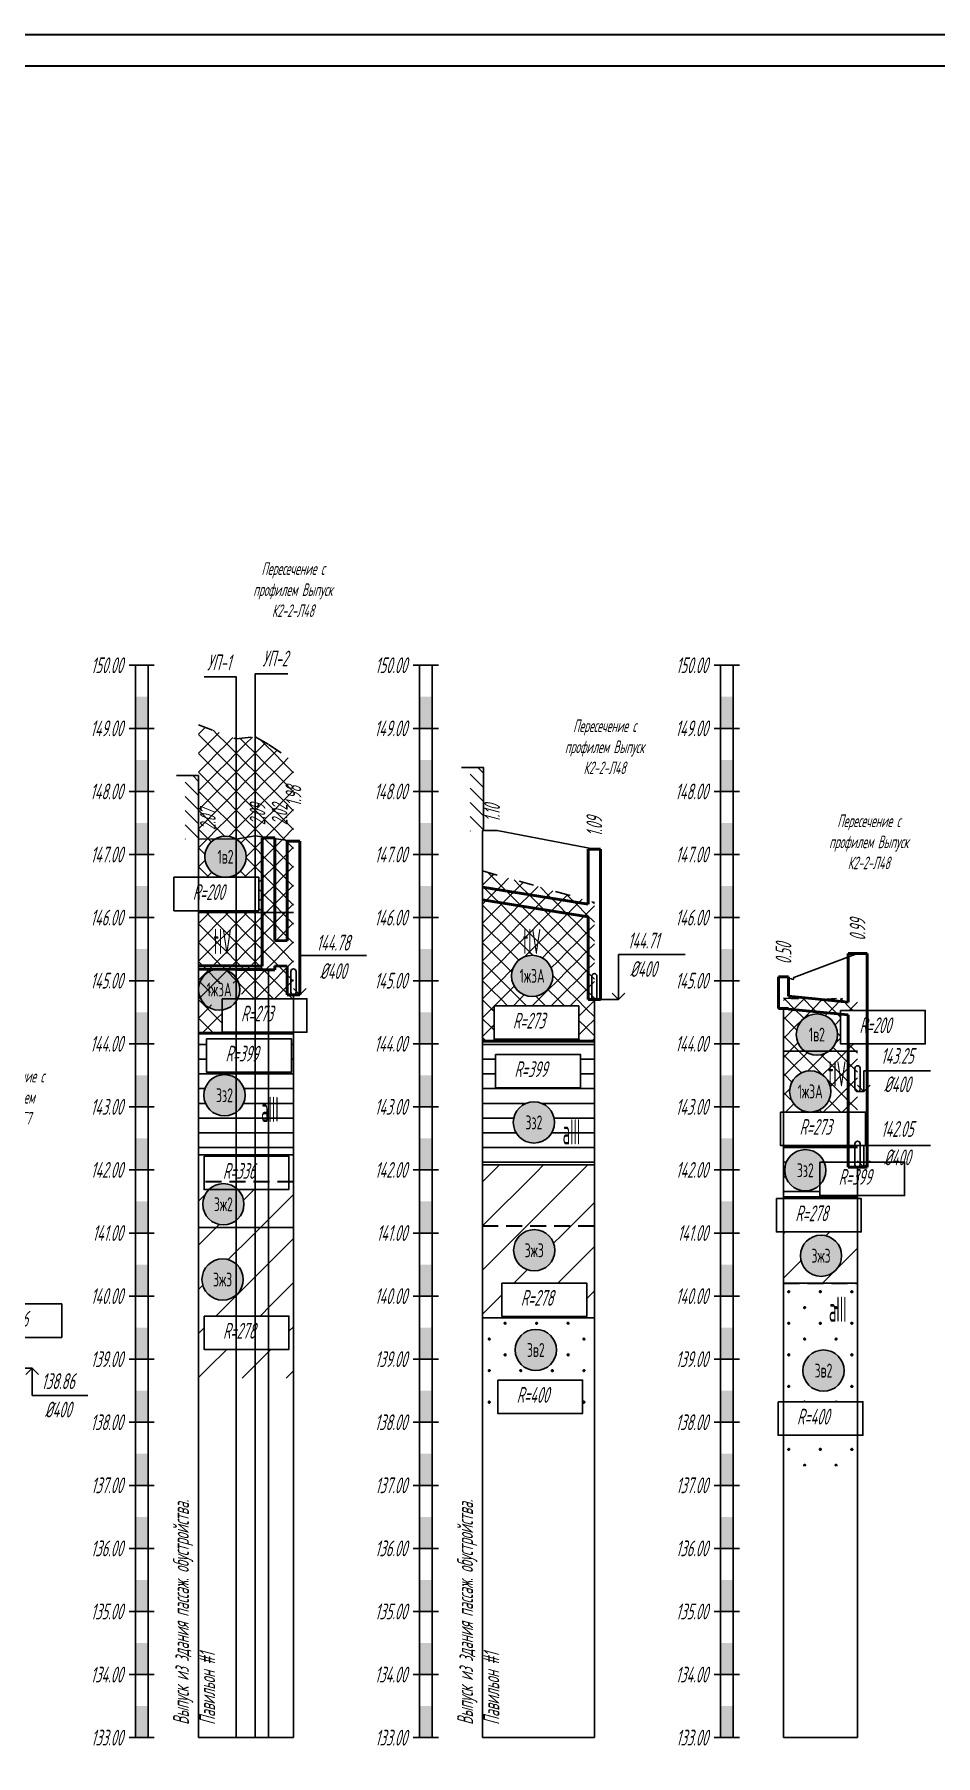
# Model space of a CAD drawing. Header units: metres. Extents: x -30 to 2050, y -671 to -251.
# Drawn here: x 980.5 to 1123.4, y -523.4 to -250.5 of the extents above; entities that cross this region are included whole.
import ezdxf
from ezdxf.enums import TextEntityAlignment as Align

# ---------------------------------------------------------------- set-up
doc = ezdxf.new("R2010")
doc.units = ezdxf.units.M
doc.header["$LTSCALE"] = 0.2
doc.linetypes.add('ACAD_ISO03W100', pattern=[30, 12, -18])
doc.linetypes.add('штриховая', pattern=[19.05, 12.7, -6.35])
for name, color, linetype in [('Линейка', 7, 'Continuous'), ('МГТ_ИГ_Геология', 252, 'Continuous'), ('Примыкания', 7, 'Continuous'), ('Проектная земля', 7, 'Continuous'), ('Таблица', 7, 'Continuous'), ('Трубы', 7, 'Continuous'), ('Узлы', 7, 'Continuous'), ('Чёрная земля', 7, 'ACAD_ISO03W100')]:
    doc.layers.add(name, color=color, linetype=linetype)
doc.layers.add('МГТ_ИГ_Вспомогательный', color=220, linetype='Continuous', lineweight=30)
doc.styles.add('SPDS', font='SPDS', dxfattribs={"width": 0.7, "oblique": 15, "height": 2.5})
doc.styles.get("Standard").update_dxf_attribs({"font": 'SPDS.shx', "width": 0.7, "oblique": 15, "height": 3})
doc.styles.add('Стиль Simplex', font='simplex.shx')
pattern_1 = [(225, (3, 0), (3e-16, -3), [2.1213, -2.121341]), (315, (1.5, 1.5), (3, 0), [2.1213, -2.121341]), (45, (0, 0), (0, 3), [2.1213, -2.121341]), (135, (1.5, -1.5), (-3, 3e-16), [2.1213, -2.121341])]
pattern_2 = [(0, (-0.09, 0), (0, 7), [16.33, 0]), (0, (-0.09, 2.33), (0, 7), [16.33, 0]), (0, (-0.09, 4.67), (0, 7), [16.33, 0])]
pattern_3 = [(45, (0, 14), (0, 21), [9.8995, -19.799]), (45, (14, 0), (0, 21), [9.8995, -19.799]), (45, (0, 0), (0, 21), [14.142, -15.5565]), (45, (10, 10), (0, 21), [15.556, -14.1425]), (45, (7, 0), (0, 21), [19.799, -9.8995]), (45, (0, 7), (0, 21), [19.799, -9.8995])]
pattern_4 = [(90, (0, 0.08), (-2.5, 2.5), [0.11, -4.89]), (45, (0, 0.19), (-2.5, 2.5), [0.113137, -3.422397]), (0, (0.08, 0.27), (2.5, 2.5), [0.11, -4.89]), (315, (0.19, 0.27), (2.5, 2.5), [0.113137, -3.422397]), (90, (0.27, 0.08), (-2.5, 2.5), [0.11, -4.89]), (45, (0.19, 0), (-2.5, 2.5), [0.113137, -3.422397]), (0, (0.08, 0), (2.5, 2.5), [0.11, -4.89]), (315, (0, 0.08), (2.5, 2.5), [0.113137, -3.422397])]

# ---------------------------------------------------------------- blocks, each defined once
blk = doc.blocks.new('круг3_-26_3')
at = {"true_color": 0xffffff}
blk.add_hatch(color=7, dxfattribs=at).paths.add_polyline_path([(-0.327, 0, 1), (0.327, 0, 1)])
at = {"color": 7, "lineweight": 25}
blk.add_circle((0, 0), 0.327, dxfattribs=at)
at = {"color": 7, "lineweight": 25, "style": 'Стиль Simplex', "width": 0.590909}
blk.add_text('3ж3', height=0.22, dxfattribs=at).set_placement((0, 0), align=Align.MIDDLE_CENTER)
blk = doc.blocks.new('круг3_-26_2')
at = {"true_color": 0xffffff}
blk.add_hatch(color=7, dxfattribs=at).paths.add_polyline_path([(-0.327, 0, 1), (0.327, 0, 1)])
at = {"color": 7, "lineweight": 25}
blk.add_circle((0, 0), 0.327, dxfattribs=at)
at = {"color": 7, "lineweight": 25, "style": 'Стиль Simplex', "width": 0.590909}
blk.add_text('3ж2', height=0.22, dxfattribs=at).set_placement((0, 0), align=Align.MIDDLE_CENTER)
blk = doc.blocks.new('круг3_-25_2')
at = {"true_color": 0xffffff}
blk.add_hatch(color=7, dxfattribs=at).paths.add_polyline_path([(-0.327, 0, 1), (0.327, 0, 1)])
at = {"color": 7, "lineweight": 25}
blk.add_circle((0, 0), 0.327, dxfattribs=at)
at = {"color": 18, "lineweight": 25, "true_color": 0x000000, "style": 'Стиль Simplex', "width": 0.590909}
blk.add_text('3з2', height=0.22, dxfattribs=at).set_placement((0, 0), align=Align.MIDDLE_CENTER)
blk = doc.blocks.new('круг1_-30_2')
at = {"layer": 'МГТ_ИГ_Геология', "true_color": 0xffffff}
blk.add_hatch(color=7, dxfattribs=at).paths.add_polyline_path([(-0.327, 0, 1), (0.327, 0, 1)])
at = {"color": 7, "lineweight": 25}
blk.add_circle((0, 0), 0.327, dxfattribs=at)
at = {"color": 7, "lineweight": 25, "style": 'Стиль Simplex', "width": 0.590909}
blk.add_text('1в2', height=0.22, dxfattribs=at).set_placement((0, 0), align=Align.MIDDLE_CENTER)
blk = doc.blocks.new('круг3_-30_2')
at = {"true_color": 0xffffff}
blk.add_hatch(color=7, dxfattribs=at).paths.add_polyline_path([(-0.327, 0, 1), (0.327, 0, 1)])
at = {"color": 7, "lineweight": 25}
blk.add_circle((0, 0), 0.327, dxfattribs=at)
at = {"color": 7, "lineweight": 25, "style": 'Стиль Simplex', "width": 0.590909}
blk.add_text('3в2', height=0.22, dxfattribs=at).set_placement((0, 0), align=Align.MIDDLE_CENTER)
blk = doc.blocks.new('1233423')
at = {"layer": 'МГТ_ИГ_Геология'}
blk.add_lwpolyline([(116.63, 413.79), (130.08, 413.79), (130.08, 408.49), (116.63, 408.49)], close=True, dxfattribs=at)
at = {"layer": 'МГТ_ИГ_Геология', "insert": (119.62, 412.69), "char_height": 2.5, "attachment_point": 1}
blk.add_mtext_dynamic_manual_height_columns('R=399', width=10.097, gutter_width=15, heights=[0], dxfattribs=at)
blk = doc.blocks.new('234454')
at = {"layer": 'МГТ_ИГ_Геология'}
blk.add_lwpolyline([(116.63, 423.47), (130.08, 423.47), (130.08, 418.18), (116.63, 418.18)], close=True, dxfattribs=at)
at = {"layer": 'МГТ_ИГ_Геология', "insert": (119.62, 422.38), "char_height": 2.5, "attachment_point": 1}
blk.add_mtext_dynamic_manual_height_columns('R=278', width=10.097, gutter_width=15, heights=[0], dxfattribs=at)
blk = doc.blocks.new('23434')
at = {"layer": 'МГТ_ИГ_Геология'}
blk.add_lwpolyline([(116.63, 442.59), (130.08, 442.59), (130.08, 437.29), (116.63, 437.29)], close=True, dxfattribs=at)
at = {"layer": 'МГТ_ИГ_Геология', "insert": (119.62, 441.49), "char_height": 2.5, "attachment_point": 1}
blk.add_mtext_dynamic_manual_height_columns('R=400', width=10.097, gutter_width=15, heights=[0], dxfattribs=at)
blk = doc.blocks.new('2432')
at = {"layer": 'МГТ_ИГ_Геология'}
blk.add_lwpolyline([(116.63, 433.38), (130.08, 433.38), (130.08, 428.08), (116.63, 428.08)], close=True, dxfattribs=at)
at = {"layer": 'МГТ_ИГ_Геология', "insert": (119.62, 432.28), "char_height": 2.5, "attachment_point": 1}
blk.add_mtext_dynamic_manual_height_columns('R=336', width=10.097, gutter_width=15, heights=[0], dxfattribs=at)
blk = doc.blocks.new('1321')
at = {"layer": 'МГТ_ИГ_Геология'}
blk.add_lwpolyline([(116.63, 460.26), (130.08, 460.26), (130.08, 454.96), (116.63, 454.96)], close=True, dxfattribs=at)
at = {"layer": 'МГТ_ИГ_Геология', "insert": (119.62, 459.16), "char_height": 2.5, "attachment_point": 1}
blk.add_mtext_dynamic_manual_height_columns('R=273', width=10.097, gutter_width=15, heights=[0], dxfattribs=at)
blk = doc.blocks.new('круг1_-26_3')
at = {"true_color": 0xffffff}
blk.add_hatch(color=7, dxfattribs=at).paths.add_polyline_path([(-0.327, 0, 1), (0.327, 0, 1)])
at = {"color": 7, "lineweight": 25}
blk.add_circle((0, 0), 0.327, dxfattribs=at)
at = {"color": 7, "lineweight": 25, "style": 'Стиль Simplex', "width": 0.590909}
blk.add_text('1ж3А', height=0.22, dxfattribs=at).set_placement((0, 0), align=Align.MIDDLE_CENTER)

msp = doc.modelspace()

# ---------------------------------------------------------------- hatches: boundary and pattern name
at = {"layer": 'МГТ_ИГ_Геология'}
h = msp.add_hatch(dxfattribs=at)
h.set_pattern_fill('GR24', color=256, scale=10, style=0, pattern_type=2)
h.set_pattern_definition(pattern_1)
h.paths.add_polyline_path([(1021.58, -365.79), (1017.64, -363.1), (1015.52, -361.88), (1012.52, -362.23), (1006.52, -359.97), (1006.52, -384.16), (1010.47, -384.16, -0.383362), (1007.54, -380.91, -1), (1014.09, -380.91, -0.383362), (1011.16, -384.16), (1016.07, -384.16), (1016.07, -389.46), (1006.52, -389.46), (1006.52, -389.75), (1021.58, -389.75)])
h.paths.add_polyline_path([(1021.58, -389.75), (1006.52, -389.75), (1006.52, -408.88), (1021.58, -408.88), (1021.58, -408.71), (1010.27, -408.71), (1010.27, -405.67, -0.348429), (1008.31, -403.19, -1), (1013.39, -403.19, -0.022286), (1013.38, -403.42), (1021.58, -403.42)])
h.paths.add_polyline_path([(1007.89, -397.32), (1012.78, -397.32), (1012.78, -391.32), (1007.89, -391.32)], flags=24)
h = msp.add_hatch(dxfattribs=at)
h.set_pattern_fill('GR24', color=256, scale=10, style=0, pattern_type=2)
h.set_pattern_definition(pattern_1)
h.paths.add_polyline_path([(1069.3, -388.14), (1051.58, -383.16), (1051.58, -410.13), (1069.3, -410.13)])
h.paths.add_polyline_path([(1066.84, -404.54), (1066.84, -409.83), (1053.39, -409.83), (1053.39, -404.54)], flags=16)
h.paths.add_polyline_path([(1055.57, -409.04), (1063.23, -409.04), (1064.31, -405.04), (1056.64, -405.04)], flags=8)
h.paths.add_polyline_path([(1056.96, -397.32), (1061.86, -397.32), (1061.86, -391.32), (1056.96, -391.32)], flags=24)
edge = h.paths.add_edge_path(flags=16)
edge.add_arc((1059.44, -399.79), 3.27, 0, 360)
h = msp.add_hatch(dxfattribs=at)
h.set_pattern_fill('GR24', color=256, scale=10, style=0, pattern_type=2)
h.set_pattern_definition(pattern_1)
h.paths.add_polyline_path([(1111.04, -403.19), (1109.06, -403.32), (1105.3, -403.51), (1099.3, -403.34), (1099.3, -411.74), (1102.66, -411.74, -0.23942), (1101.32, -409.09, -1), (1107.87, -409.09, -0.23942), (1106.53, -411.74), (1111.04, -411.74), (1111.04, -410.57), (1108.34, -410.57), (1108.34, -405.27), (1111.04, -405.27)])
h.paths.add_polyline_path([(1111.04, -411.74), (1106.53, -411.74, -0.326298), (1102.66, -411.74), (1099.3, -411.74), (1099.3, -421.39), (1111.04, -421.39)])
h.paths.add_polyline_path([(1101.16, -420.04), (1106.96, -420.04), (1106.96, -416.74), (1101.16, -416.74)], flags=24)
h.paths.add_polyline_path([(1105.35, -418.32), (1110.24, -418.32), (1110.24, -412.32), (1105.35, -412.32)], flags=24)
h.paths.add_polyline_path([(1100.64, -419.76), (1106.44, -419.76), (1106.44, -416.46), (1100.64, -416.46)], flags=24)
edge = h.paths.add_edge_path()
edge.add_arc((1103.54, -418.11), 3.27, 0, 360)
h = msp.add_hatch(dxfattribs=at)
h.set_pattern_fill('GR07', color=256, scale=10, style=0, pattern_type=2)
h.set_pattern_definition(pattern_2)
h.paths.add_polyline_path([(1021.58, -408.88), (1006.52, -408.88), (1006.52, -428.16), (1021.58, -428.16)])
h.paths.add_polyline_path([(1007.37, -418.71, -1), (1013.92, -418.71, -1)], flags=16)
h.paths.add_polyline_path([(1007.82, -415.06), (1007.82, -409.76), (1021.27, -409.76), (1021.27, -415.06)], flags=16)
h.paths.add_polyline_path([(1008.61, -420.36), (1012.68, -420.36), (1012.68, -417.06), (1008.61, -417.06)], flags=8)
h.paths.add_polyline_path([(1009.99, -414.11), (1017.67, -414.11), (1018.7, -410.26), (1011.02, -410.26)], flags=8)
h.paths.add_polyline_path([(1015.45, -423.94), (1020.11, -423.94), (1020.11, -417.94), (1015.45, -417.94)], flags=24)
h = msp.add_hatch(dxfattribs=at)
h.set_pattern_fill('GR07', color=256, scale=10, style=0, pattern_type=2)
h.set_pattern_definition(pattern_2)
h.paths.add_polyline_path([(1069.3, -410.13), (1051.58, -410.13), (1051.58, -429.74), (1069.3, -429.74)])
h.paths.add_polyline_path([(1056.44, -423.02, -1), (1062.99, -423.02, -1)], flags=16)
h.paths.add_polyline_path([(1053.63, -417.53), (1053.63, -412.24), (1067.07, -412.24), (1067.07, -417.53)], flags=16)
h.paths.add_polyline_path([(1057.68, -424.67), (1061.75, -424.67), (1061.75, -421.37), (1057.68, -421.37)], flags=8)
h.paths.add_polyline_path([(1055.79, -416.58), (1063.47, -416.58), (1064.51, -412.73), (1056.83, -412.73)], flags=8)
h.paths.add_polyline_path([(1063.28, -427.51), (1067.95, -427.51), (1067.95, -421.51), (1063.28, -421.51)], flags=24)
h = msp.add_hatch(dxfattribs=at)
h.set_pattern_fill('GR07', color=256, scale=10, style=0, pattern_type=2)
h.set_pattern_definition(pattern_2)
h.paths.add_polyline_path([(1111.04, -426.9), (1099.3, -426.9), (1099.3, -434.81), (1111.04, -434.81), (1111.04, -434.61), (1105.05, -434.61), (1105.05, -432.94, -0.664062), (1099.49, -430.6, -0.815804), (1105.77, -429.32), (1111.04, -429.32)])
h = msp.add_hatch(dxfattribs=at)
h.set_pattern_fill('GR07', color=256, scale=10, style=0, pattern_type=2)
h.set_pattern_definition(pattern_2)
h.paths.add_polyline_path([(1111.04, -426.9), (1099.3, -426.9), (1099.3, -434.81), (1111.04, -434.81), (1111.04, -434.61), (1105.05, -434.61), (1105.05, -432.94, -0.664062), (1099.49, -430.6, -0.815804), (1105.77, -429.32), (1111.04, -429.32)])
h = msp.add_hatch(dxfattribs=at)
h.set_pattern_fill('GR38', color=256, scale=10, style=0, pattern_type=2)
h.set_pattern_definition(pattern_3)
h.paths.add_polyline_path([(1069.3, -429.74), (1051.58, -429.74), (1051.58, -439.49), (1069.3, -439.49)])
h.paths.add_polyline_path([(1069.3, -439.49), (1051.58, -439.49), (1051.58, -453.99), (1069.3, -453.99)])
h.paths.add_polyline_path([(1068.09, -448.49), (1068.09, -453.78), (1054.65, -453.78), (1054.65, -448.49)], flags=16)
h.paths.add_polyline_path([(1056.5, -443.29, -1), (1063.05, -443.29, -1)], flags=16)
h.paths.add_polyline_path([(1057.49, -444.94), (1062.06, -444.94), (1062.06, -441.64), (1057.49, -441.64)], flags=8)
h.paths.add_polyline_path([(1056.85, -452.88), (1064.45, -452.88), (1065.49, -448.98), (1057.9, -448.98)], flags=8)
h = msp.add_hatch(dxfattribs=at)
h.set_pattern_fill('GR38', color=256, scale=10, style=0, pattern_type=2)
h.set_pattern_definition(pattern_3)
h.paths.add_polyline_path([(1021.58, -432.46), (1020.84, -432.46), (1020.84, -433.66), (1012.77, -433.66, -0.200095), (1013.74, -435.99, -1), (1007.2, -435.99, -0.200095), (1008.17, -433.66), (1007.4, -433.66), (1007.4, -432.46), (1006.52, -432.46), (1006.52, -439.68), (1021.58, -439.68)])
h.paths.add_polyline_path([(1021.58, -439.68), (1006.52, -439.68), (1006.52, -463.57), (1021.58, -463.57)])
h.paths.add_polyline_path([(1007.08, -447.92, -1), (1013.63, -447.92, -1)], flags=16)
h.paths.add_polyline_path([(1020.87, -453.71), (1020.87, -459), (1007.42, -459), (1007.42, -453.71)], flags=16)
h.paths.add_polyline_path([(1009.63, -458.1), (1017.22, -458.1), (1018.26, -454.2), (1010.67, -454.2)], flags=8)
h.paths.add_polyline_path([(1008.07, -449.57), (1012.64, -449.57), (1012.64, -446.27), (1008.07, -446.27)], flags=8)
h = msp.add_hatch(dxfattribs=at)
h.set_pattern_fill('GR38', color=256, scale=10, style=0, pattern_type=2)
h.set_pattern_definition(pattern_3)
h.paths.add_polyline_path([(1111.04, -440.38), (1099.3, -440.38), (1099.3, -448.5), (1111.04, -448.5)])
h.paths.add_polyline_path([(1108.52, -444.16, -1), (1101.97, -444.16, -1)], flags=16)
h.paths.add_polyline_path([(1102.96, -445.81), (1107.53, -445.81), (1107.53, -442.51), (1102.96, -442.51)], flags=8)
h = msp.add_hatch(dxfattribs=at)
h.set_pattern_fill('GR28', color=256, scale=10, style=0, pattern_type=2)
h.set_pattern_definition(pattern_4)
h.paths.add_polyline_path([(1111.04, -448.5), (1099.3, -448.5), (1099.3, -467.31), (1111.04, -467.31)])
h.paths.add_polyline_path([(1102.37, -462.36, -1), (1108.91, -462.36, -1)], flags=16)
h.paths.add_polyline_path([(1111.88, -467.31), (1111.04, -467.31), (1111.04, -472.61), (1111.88, -472.61)])
h.paths.add_polyline_path([(1111.04, -472.61), (1099.3, -472.61), (1099.3, -477.49), (1111.04, -477.49)])
h.paths.add_polyline_path([(1105.5, -455.63), (1110.16, -455.63), (1110.16, -449.63), (1105.5, -449.63)], flags=24)
h = msp.add_hatch(dxfattribs=at)
h.set_pattern_fill('GR28', color=256, scale=10, style=0, pattern_type=2)
h.set_pattern_definition(pattern_4)
h.paths.add_polyline_path([(1069.3, -453.99), (1051.58, -453.99), (1051.58, -469.65), (1069.3, -469.65)])
h.paths.add_polyline_path([(1067.44, -463.86), (1067.44, -469.16), (1053.99, -469.16), (1053.99, -463.86)], flags=16)
h.paths.add_polyline_path([(1056.75, -459.09, -1), (1063.29, -459.09, -1)], flags=16)
h.paths.add_polyline_path([(1057.83, -460.74), (1062.21, -460.74), (1062.21, -457.44), (1057.83, -457.44)], flags=8)
h.paths.add_polyline_path([(1056.2, -468.06), (1063.92, -468.06), (1064.91, -464.36), (1057.19, -464.36)], flags=8)
at = {"layer": 'Узлы'}
h = msp.add_hatch(dxfattribs=at)
h.set_pattern_fill('LINE', color=256, scale=0.5, angle=135)
h.set_pattern_definition([(135, (-1078.7123, -618.592), (-1.122532, -1.122532), [])])
h.paths.add_polyline_path([(1004.42, -368.05), (1006.52, -368.05), (1006.52, -378.13), (1004.42, -378.13)])
h = msp.add_hatch(dxfattribs=at)
h.set_pattern_fill('LINE', color=256, scale=0.5, angle=135)
h.set_pattern_definition([(135, (-1033.5143, -617.2907), (-1.122532, -1.122532), [])])
h.paths.add_polyline_path([(1049.61, -366.75), (1051.72, -366.75), (1051.72, -376.83), (1049.61, -376.83)])

# ---------------------------------------------------------------- linework, layer by layer
at = {"layer": 'Линейка'}
for p, q in [((995.52, -350.55), (999.52, -350.55)), ((996.52, -520.55), (996.52, -350.55)), ((998.52, -520.55), (998.52, -350.55)), ((1040.58, -350.55), (1044.58, -350.55)), ((1041.58, -520.55), (1041.58, -350.55)), ((1043.58, -520.55), (1043.58, -350.55)), ((1088.3, -350.55), (1092.3, -350.55)), ((1089.3, -520.55), (1089.3, -350.55)), ((1091.3, -520.55), (1091.3, -350.55)), ((995.52, -360.55), (999.52, -360.55)), ((1040.58, -360.55), (1044.58, -360.55)), ((1088.3, -360.55), (1092.3, -360.55)), ((995.52, -370.55), (999.52, -370.55)), ((1040.58, -370.55), (1044.58, -370.55)), ((1088.3, -370.55), (1092.3, -370.55)), ((995.52, -380.55), (999.52, -380.55)), ((1040.58, -380.55), (1044.58, -380.55)), ((1088.3, -380.55), (1092.3, -380.55)), ((995.52, -390.55), (999.52, -390.55)), ((1040.58, -390.55), (1044.58, -390.55)), ((1088.3, -390.55), (1092.3, -390.55)), ((995.52, -400.55), (999.52, -400.55)), ((1040.58, -400.55), (1044.58, -400.55)), ((1088.3, -400.55), (1092.3, -400.55)), ((995.52, -410.55), (999.52, -410.55)), ((1040.58, -410.55), (1044.58, -410.55)), ((1088.3, -410.55), (1092.3, -410.55)), ((995.52, -420.55), (999.52, -420.55)), ((1040.58, -420.55), (1044.58, -420.55)), ((1088.3, -420.55), (1092.3, -420.55)), ((995.52, -430.55), (999.52, -430.55)), ((1040.58, -430.55), (1044.58, -430.55)), ((1088.3, -430.55), (1092.3, -430.55)), ((995.52, -440.55), (999.52, -440.55)), ((1040.58, -440.55), (1044.58, -440.55)), ((1088.3, -440.55), (1092.3, -440.55)), ((995.52, -450.55), (999.52, -450.55)), ((1040.58, -450.55), (1044.58, -450.55)), ((1088.3, -450.55), (1092.3, -450.55)), ((995.52, -460.55), (999.52, -460.55)), ((1040.58, -460.55), (1044.58, -460.55)), ((1088.3, -460.55), (1092.3, -460.55)), ((995.52, -470.55), (999.52, -470.55)), ((1040.58, -470.55), (1044.58, -470.55)), ((1088.3, -470.55), (1092.3, -470.55)), ((995.52, -480.55), (999.52, -480.55)), ((1040.58, -480.55), (1044.58, -480.55)), ((1088.3, -480.55), (1092.3, -480.55)), ((995.52, -490.55), (999.52, -490.55)), ((1040.58, -490.55), (1044.58, -490.55)), ((1088.3, -490.55), (1092.3, -490.55)), ((995.52, -500.55), (999.52, -500.55)), ((1040.58, -500.55), (1044.58, -500.55)), ((1088.3, -500.55), (1092.3, -500.55)), ((995.52, -510.55), (999.52, -510.55)), ((1040.58, -510.55), (1044.58, -510.55)), ((1088.3, -510.55), (1092.3, -510.55)), ((995.52, -520.55), (999.52, -520.55)), ((996.52, -520.55), (998.52, -520.55)), ((1040.58, -520.55), (1044.58, -520.55)), ((1041.58, -520.55), (1043.58, -520.55)), ((1088.3, -520.55), (1092.3, -520.55)), ((1089.3, -520.55), (1091.3, -520.55))]:
    msp.add_line(p, q, dxfattribs=at)
for points in [[(996.52, -360.55), (996.52, -355.55), (998.52, -360.55), (998.52, -355.55)], [(1041.58, -360.55), (1041.58, -355.55), (1043.58, -360.55), (1043.58, -355.55)], [(1089.3, -360.55), (1089.3, -355.55), (1091.3, -360.55), (1091.3, -355.55)], [(996.52, -370.55), (996.52, -365.55), (998.52, -370.55), (998.52, -365.55)], [(1041.58, -370.55), (1041.58, -365.55), (1043.58, -370.55), (1043.58, -365.55)], [(1089.3, -370.55), (1089.3, -365.55), (1091.3, -370.55), (1091.3, -365.55)], [(996.52, -380.55), (996.52, -375.55), (998.52, -380.55), (998.52, -375.55)], [(1041.58, -380.55), (1041.58, -375.55), (1043.58, -380.55), (1043.58, -375.55)], [(1089.3, -380.55), (1089.3, -375.55), (1091.3, -380.55), (1091.3, -375.55)], [(996.52, -390.55), (996.52, -385.55), (998.52, -390.55), (998.52, -385.55)], [(1041.58, -390.55), (1041.58, -385.55), (1043.58, -390.55), (1043.58, -385.55)], [(1089.3, -390.55), (1089.3, -385.55), (1091.3, -390.55), (1091.3, -385.55)], [(996.52, -400.55), (996.52, -395.55), (998.52, -400.55), (998.52, -395.55)], [(1041.58, -400.55), (1041.58, -395.55), (1043.58, -400.55), (1043.58, -395.55)], [(1089.3, -400.55), (1089.3, -395.55), (1091.3, -400.55), (1091.3, -395.55)], [(996.52, -410.55), (996.52, -405.55), (998.52, -410.55), (998.52, -405.55)], [(1041.58, -410.55), (1041.58, -405.55), (1043.58, -410.55), (1043.58, -405.55)], [(1089.3, -410.55), (1089.3, -405.55), (1091.3, -410.55), (1091.3, -405.55)], [(996.52, -420.55), (996.52, -415.55), (998.52, -420.55), (998.52, -415.55)], [(1041.58, -420.55), (1041.58, -415.55), (1043.58, -420.55), (1043.58, -415.55)], [(1089.3, -420.55), (1089.3, -415.55), (1091.3, -420.55), (1091.3, -415.55)], [(996.52, -430.55), (996.52, -425.55), (998.52, -430.55), (998.52, -425.55)], [(1041.58, -430.55), (1041.58, -425.55), (1043.58, -430.55), (1043.58, -425.55)], [(1089.3, -430.55), (1089.3, -425.55), (1091.3, -430.55), (1091.3, -425.55)], [(996.52, -440.55), (996.52, -435.55), (998.52, -440.55), (998.52, -435.55)], [(1041.58, -440.55), (1041.58, -435.55), (1043.58, -440.55), (1043.58, -435.55)], [(1089.3, -440.55), (1089.3, -435.55), (1091.3, -440.55), (1091.3, -435.55)], [(996.52, -450.55), (996.52, -445.55), (998.52, -450.55), (998.52, -445.55)], [(1041.58, -450.55), (1041.58, -445.55), (1043.58, -450.55), (1043.58, -445.55)], [(1089.3, -450.55), (1089.3, -445.55), (1091.3, -450.55), (1091.3, -445.55)], [(996.52, -460.55), (996.52, -455.55), (998.52, -460.55), (998.52, -455.55)], [(1041.58, -460.55), (1041.58, -455.55), (1043.58, -460.55), (1043.58, -455.55)], [(1089.3, -460.55), (1089.3, -455.55), (1091.3, -460.55), (1091.3, -455.55)], [(996.52, -470.55), (996.52, -465.55), (998.52, -470.55), (998.52, -465.55)], [(1041.58, -470.55), (1041.58, -465.55), (1043.58, -470.55), (1043.58, -465.55)], [(1089.3, -470.55), (1089.3, -465.55), (1091.3, -470.55), (1091.3, -465.55)], [(996.52, -480.55), (996.52, -475.55), (998.52, -480.55), (998.52, -475.55)], [(1041.58, -480.55), (1041.58, -475.55), (1043.58, -480.55), (1043.58, -475.55)], [(1089.3, -480.55), (1089.3, -475.55), (1091.3, -480.55), (1091.3, -475.55)], [(996.52, -490.55), (996.52, -485.55), (998.52, -490.55), (998.52, -485.55)], [(1041.58, -490.55), (1041.58, -485.55), (1043.58, -490.55), (1043.58, -485.55)], [(1089.3, -490.55), (1089.3, -485.55), (1091.3, -490.55), (1091.3, -485.55)], [(996.52, -500.55), (996.52, -495.55), (998.52, -500.55), (998.52, -495.55)], [(1041.58, -500.55), (1041.58, -495.55), (1043.58, -500.55), (1043.58, -495.55)], [(1089.3, -500.55), (1089.3, -495.55), (1091.3, -500.55), (1091.3, -495.55)], [(996.52, -510.55), (996.52, -505.55), (998.52, -510.55), (998.52, -505.55)], [(1041.58, -510.55), (1041.58, -505.55), (1043.58, -510.55), (1043.58, -505.55)], [(1089.3, -510.55), (1089.3, -505.55), (1091.3, -510.55), (1091.3, -505.55)], [(996.52, -520.55), (996.52, -515.55), (998.52, -520.55), (998.52, -515.55)], [(1041.58, -520.55), (1041.58, -515.55), (1043.58, -520.55), (1043.58, -515.55)], [(1089.3, -520.55), (1089.3, -515.55), (1091.3, -520.55), (1091.3, -515.55)]]:
    msp.add_solid(points, dxfattribs=at)
at = {"layer": 'МГТ_ИГ_Вспомогательный', "color": 0}
for points in [[(-30, -250.55), (2050, -250.55), (2050, -670.55), (-30, -670.55)], [(2045, -660.55), (-10, -660.55), (-10, -255.55), (2045, -255.55)]]:
    msp.add_lwpolyline(points, close=True, dxfattribs=at)
at = {"layer": 'МГТ_ИГ_Геология'}
for points in [[(1002.63, -384.16), (1016.07, -384.16), (1016.07, -389.46), (1002.63, -389.46)], [(1108.34, -405.27), (1121.79, -405.27), (1121.79, -410.57), (1108.34, -410.57)]]:
    msp.add_lwpolyline(points, close=True, dxfattribs=at)
at = {"layer": 'МГТ_ИГ_Геология', "linetype": 'Continuous', "lineweight": 25}
for points in [[(1021.58, -389.75), (1006.52, -389.75)], [(1111.04, -411.74), (1099.3, -411.74)], [(1021.58, -428.16), (1006.52, -428.16)], [(1069.3, -429.74), (1051.58, -429.74)], [(1111.04, -434.81), (1099.3, -434.81)], [(1021.58, -439.68), (1006.52, -439.68)], [(1111.04, -448.5), (1099.3, -448.5)], [(1069.3, -453.99), (1051.58, -453.99)]]:
    msp.add_lwpolyline(points, dxfattribs=at)
at = {"layer": 'МГТ_ИГ_Геология', "linetype": 'Continuous', "lineweight": 50, "flags": 128}
for points in [[(1021.58, -408.88), (1006.52, -408.88)], [(1069.3, -410.13), (1051.58, -410.13)], [(1111.04, -426.9), (1099.3, -426.9)]]:
    msp.add_lwpolyline(points, dxfattribs=at)
at = {"layer": 'МГТ_ИГ_Геология', "color": 5, "linetype": 'штриховая', "lineweight": 30, "flags": 128}
for points in [[(1021.58, -432.46), (1006.52, -432.46)], [(1069.3, -439.49), (1051.58, -439.49)], [(1099.3, -448.5), (1111.06, -448.5)]]:
    msp.add_lwpolyline(points, dxfattribs=at)
at = {"layer": 'Примыкания'}
for p, q in [((1021.17, -399.09), (1021.17, -402.37)), ((1021.17, -399.09), (1021.17, -402.37)), ((1021.99, -399.09), (1021.99, -402.37)), ((1021.99, -399.09), (1021.99, -402.37)), ((1068.89, -399.84), (1068.89, -403.12)), ((1068.89, -399.84), (1068.89, -403.12)), ((1069.71, -399.84), (1069.71, -403.12)), ((1069.71, -399.84), (1069.71, -403.12)), ((1110.63, -414.44), (1110.63, -417.72)), ((1111.45, -414.44), (1111.45, -417.72)), ((1110.63, -426.41), (1110.63, -429.68)), ((1111.45, -426.41), (1111.45, -429.68))]:
    msp.add_line(p, q, dxfattribs=at)
at = {"layer": 'Примыкания', "color": 0, "flags": 128}
for points in [[(1021.58, -402.78), (1022.58, -402.78), (1022.58, -396.58), (1033.16, -396.58)], [(1069.3, -403.53), (1073.14, -403.53), (1073.14, -396.4), (1083.71, -396.4)], [(1021.58, -401.78), (1022.58, -402.78), (1023.58, -401.78)], [(1021.58, -401.78), (1022.58, -402.78), (1023.58, -401.78)], [(1072.14, -402.53), (1073.14, -403.53), (1074.14, -402.53)], [(1111.04, -418.13), (1112.04, -418.13), (1112.04, -414.86), (1122.61, -414.86)], [(1111.04, -417.13), (1112.04, -418.13), (1113.04, -417.13)], [(1111.04, -430.09), (1112.04, -430.09), (1112.04, -426.66), (1122.61, -426.66)], [(1111.04, -429.09), (1112.04, -430.09), (1113.04, -429.09)], [(976.52, -461.98), (980.15, -461.98), (980.15, -466.29), (988.99, -466.29)], [(981.15, -462.98), (980.15, -461.98), (979.15, -462.98)]]:
    msp.add_lwpolyline(points, dxfattribs=at)
at = {"layer": 'Примыкания'}
for centre, start, end in [((1021.58, -399.09), 360, 180), ((1021.58, -399.09), 360, 180), ((1069.3, -399.84), 0, 180), ((1069.3, -399.84), 0, 180), ((1021.58, -402.37), 180, 0), ((1021.58, -402.37), 180, 0), ((1069.3, -403.12), 180, 360), ((1069.3, -403.12), 180, 360), ((1111.04, -414.44), 360, 180), ((1111.04, -417.72), 180, 0), ((1111.04, -426.41), 360, 180), ((1111.04, -429.68), 180, 0)]:
    msp.add_arc(centre, 0.41, start, end, dxfattribs=at)
at = {"layer": 'Проектная земля', "flags": 128}
for points in [[(1006.52, -378.05), (1012.52, -378.11)], [(1012.52, -378.11), (1015.52, -377.61)], [(1015.52, -377.61), (1017.64, -377.91)], [(1017.64, -377.91), (1021.58, -378.45)], [(1051.58, -376.75), (1051.72, -376.75), (1051.89, -376.71), (1051.89, -376.75), (1053.89, -376.75), (1069.3, -379.69)], [(1099.3, -399.96), (1100.58, -400.28), (1100.58, -400.29), (1100.85, -400.36), (1100.93, -400.05), (1111.04, -396.22)]]:
    msp.add_lwpolyline(points, dxfattribs=at)
at = {"layer": 'Таблица'}
for p, q in [((1006.52, -520.55), (1021.58, -520.55)), ((1051.58, -520.55), (1069.3, -520.55)), ((1099.3, -520.55), (1111.04, -520.55))]:
    msp.add_line(p, q, dxfattribs=at)
at = {"layer": 'Трубы', "lineweight": 50, "flags": 128}
for points in [[(1051.58, -385.74), (1068.3, -388.42)], [(1051.58, -387.75), (1068.3, -390.42)], [(1018.64, -394.18), (1020.58, -394.25)], [(1006.52, -398.18), (1012.52, -398.21)], [(1012.52, -398.21), (1015.52, -398.23)], [(1015.52, -398.23), (1016.64, -398.23)], [(1018.64, -398.18), (1020.58, -398.25)], [(1006.52, -398.74), (1012.52, -398.77)], [(1012.52, -398.77), (1015.52, -398.78)], [(1015.52, -398.78), (1016.64, -398.79)], [(1100.1, -403.03), (1109.54, -403.98)], [(1100.1, -405.04), (1109.54, -405.98)]]:
    msp.add_lwpolyline(points, dxfattribs=at)
at = {"layer": 'Узлы'}
for p, q in [((1006.52, -368.05), (1006.52, -520.55)), ((1012.52, -378.11), (1012.52, -520.55)), ((1015.52, -377.61), (1015.52, -520.55)), ((1051.58, -376.75), (1051.58, -520.55)), ((1051.58, -387.86), (1051.58, -520.55)), ((1006.52, -398.78), (1006.52, -520.55)), ((1012.52, -398.81), (1012.52, -520.55)), ((1015.52, -398.82), (1015.52, -520.55)), ((1017.64, -398.83), (1017.64, -520.55)), ((1021.58, -402.78), (1021.58, -520.55)), ((1069.3, -403.53), (1069.3, -520.55)), ((1099.3, -404.98), (1099.3, -520.55)), ((1111.04, -430.09), (1111.04, -520.55))]:
    msp.add_line(p, q, dxfattribs=at)
at = {"layer": 'Узлы', "lineweight": 50}
for p, q in [((1016.64, -377.91), (1018.64, -377.91)), ((1016.64, -377.91), (1016.64, -398.23)), ((1018.64, -377.91), (1018.64, -394.18)), ((1020.58, -378.45), (1022.58, -378.45)), ((1020.58, -378.45), (1020.58, -394.25)), ((1022.58, -378.45), (1022.58, -402.78)), ((1068.3, -379.69), (1070.3, -379.69)), ((1068.3, -379.69), (1068.3, -388.42)), ((1070.3, -379.69), (1070.3, -403.53)), ((1068.3, -390.42), (1068.3, -403.53)), ((1018.64, -398.18), (1018.64, -398.83)), ((1020.58, -398.25), (1020.58, -402.78)), ((1109.54, -396.22), (1112.54, -396.22)), ((1109.54, -396.22), (1109.54, -403.98)), ((1112.54, -396.22), (1112.54, -430.09)), ((1016.64, -398.79), (1016.64, -398.83)), ((1016.64, -398.83), (1018.64, -398.83)), ((1098.5, -399.96), (1100.1, -399.96)), ((1098.5, -399.96), (1098.5, -404.98)), ((1100.1, -399.96), (1100.1, -403.03)), ((1020.58, -402.78), (1022.58, -402.78)), ((1068.3, -403.53), (1070.3, -403.53)), ((1098.5, -404.98), (1100.1, -404.98)), ((1100.1, -405.04), (1100.1, -404.98)), ((1109.54, -405.98), (1109.54, -430.09)), ((1109.54, -430.09), (1112.54, -430.09))]:
    msp.add_line(p, q, dxfattribs=at)
at = {"layer": 'Узлы', "flags": 128}
for points in [[(1015.52, -377.61), (1015.52, -351.89), (1020.67, -351.89)], [(1012.52, -378.11), (1012.52, -352.39), (1007.44, -352.39)], [(1006.52, -378.05), (1006.52, -368.05), (1003.06, -368.05)], [(1051.72, -376.75), (1051.72, -366.75), (1048.25, -366.75)]]:
    msp.add_lwpolyline(points, dxfattribs=at)
at = {"layer": 'Чёрная земля', "flags": 128}
for points in [[(1006.52, -359.97), (1012.52, -362.23)], [(1012.52, -362.23), (1015.52, -361.88)], [(1015.52, -361.88), (1017.64, -363.1)], [(1017.64, -363.1), (1021.58, -365.79)], [(1051.58, -383.16), (1069.3, -388.14)], [(1099.3, -403.34), (1105.3, -403.51), (1109.06, -403.32), (1111.04, -403.19)]]:
    msp.add_lwpolyline(points, dxfattribs=at)

# ---------------------------------------------------------------- block references
at = {"layer": 'МГТ_ИГ_Геология', "xscale": 10, "yscale": 10, "zscale": 10}
for name, p in [('круг1_-30_2', (1010.81, -380.91)), ('круг1_-26_3', (1059.44, -399.79)), ('круг1_-26_3', (1009.8, -401.96)), ('круг1_-30_2', (1104.59, -409.09)), ('круг3_-25_2', (1010.65, -418.71)), ('круг1_-26_3', (1103.54, -418.11)), ('круг3_-25_2', (1059.72, -423.02)), ('круг3_-25_2', (1102.76, -430.6)), ('круг3_-26_2', (1010.47, -435.99)), ('круг3_-26_3', (1059.77, -443.29)), ('круг3_-26_3', (1105.25, -444.16)), ('круг3_-26_3', (1010.35, -447.92)), ('круг3_-30_2', (1060.02, -459.09)), ('круг3_-30_2', (1105.64, -462.36))]:
    msp.add_blockref(name, p, dxfattribs=at)
at = {"layer": 'МГТ_ИГ_Геология', "color": 2}
for name, p in [('1321', (893.64, -863.68)), ('1321', (936.76, -864.8)), ('1233423', (891.19, -823.55)), ('1233423', (937, -826.02)), ('1321', (982.21, -881.64)), ('2432', (890.77, -861.74)), ('1233423', (988.42, -843.1)), ('234454', (981.55, -858.56)), ('234454', (938.02, -871.96)), ('2432', (854.76, -885.18)), ('234454', (890.79, -877.18)), ('23434', (937.36, -906.45)), ('23434', (981.81, -909.9))]:
    msp.add_blockref(name, p, dxfattribs=at)

# ---------------------------------------------------------------- texts
at = {"layer": 'Линейка', "oblique": 15, "width": 0.7}
for s, p in [('УП-1', (1011.65, -350.1)), ('УП-2', (1020.68, -349.48)), ('150.00', (994.52, -350.55)), ('150.00', (1039.58, -350.55)), ('150.00', (1087.3, -350.55)), ('149.00', (994.52, -360.55)), ('149.00', (1039.58, -360.55)), ('149.00', (1087.3, -360.55)), ('148.00', (994.52, -370.55)), ('148.00', (1039.58, -370.55)), ('148.00', (1087.3, -370.55)), ('147.00', (994.52, -380.55)), ('147.00', (1039.58, -380.55)), ('147.00', (1087.3, -380.55)), ('146.00', (994.52, -390.55)), ('146.00', (1039.58, -390.55)), ('146.00', (1087.3, -390.55)), ('145.00', (994.52, -400.55)), ('145.00', (1039.58, -400.55)), ('145.00', (1087.3, -400.55)), ('144.00', (994.52, -410.55)), ('144.00', (1039.58, -410.55)), ('144.00', (1087.3, -410.55)), ('143.00', (994.52, -420.55)), ('143.00', (1039.58, -420.55)), ('143.00', (1087.3, -420.55)), ('142.00', (994.52, -430.55)), ('142.00', (1039.58, -430.55)), ('142.00', (1087.3, -430.55)), ('141.00', (994.52, -440.55)), ('141.00', (1039.58, -440.55)), ('141.00', (1087.3, -440.55)), ('140.00', (994.52, -450.55)), ('140.00', (1039.58, -450.55)), ('140.00', (1087.3, -450.55)), ('139.00', (994.52, -460.55)), ('139.00', (1039.58, -460.55)), ('139.00', (1087.3, -460.55)), ('138.00', (994.52, -470.55)), ('138.00', (1039.58, -470.55)), ('138.00', (1087.3, -470.55)), ('137.00', (994.52, -480.55)), ('137.00', (1039.58, -480.55)), ('137.00', (1087.3, -480.55)), ('136.00', (994.52, -490.55)), ('136.00', (1039.58, -490.55)), ('136.00', (1087.3, -490.55)), ('135.00', (994.52, -500.55)), ('135.00', (1039.58, -500.55)), ('135.00', (1087.3, -500.55)), ('134.00', (994.52, -510.55)), ('134.00', (1039.58, -510.55)), ('134.00', (1087.3, -510.55)), ('133.00', (994.52, -520.55)), ('133.00', (1039.58, -520.55)), ('133.00', (1087.3, -520.55))]:
    msp.add_text(s, height=2.5, dxfattribs=at).set_placement(p, align=Align.MIDDLE_RIGHT)
at = {"layer": 'МГТ_ИГ_Геология', "lineweight": 30, "style": 'Стиль Simplex', "width": 0.4}
for s, p in [('tIV', (1008.89, -394.32)), ('tIV', (1057.96, -394.32)), ('tIV', (1106.35, -415.32)), ('aIII', (1016.45, -420.94)), ('aIII', (1064.28, -424.51)), ('aIII', (1106.5, -452.63))]:
    msp.add_text(s, height=4, dxfattribs=at).set_placement(p, align=Align.MIDDLE_LEFT)
at = {"layer": 'МГТ_ИГ_Геология', "lineweight": 25, "char_height": 2, "attachment_point": 1}
for s, width, insert in [('\\pxqc;Пересечение с профилем Выпуск К2-2-Л48', 16.7931, (1013.1, -334.23)), ('\\pxqc;Пересечение с профилем Выпуск К2-2-Л48', 16.7931, (1062.52, -359.14)), ('\\pxqc;Пересечение с профилем Выпуск К2-2-Л48', 16.7931, (1104.42, -374.21)), ('\\pxqc;Пересечение с профилем ПУ8-КГ7', 11.8375, (971.12, -414.69))]:
    msp.add_mtext_dynamic_manual_height_columns(s, width=width, gutter_width=15, heights=[0], dxfattribs=dict(at, insert=insert))
at = {"layer": 'МГТ_ИГ_Геология', "char_height": 2.5, "attachment_point": 1}
for insert in [(1005.61, -385.26), (1111.33, -406.37)]:
    msp.add_mtext_dynamic_manual_height_columns('R=200', width=10.097, gutter_width=15, heights=[0], dxfattribs=dict(at, insert=insert))
at = {"layer": 'Примыкания', "color": 0, "style": 'SPDS', "oblique": 15, "width": 0.7}
for s, p in [('144.78', (1027.87, -394.53)), ('144.71', (1077.07, -394.2)), ('%%C400', (1027.87, -399.03)), ('%%C400', (1077.07, -398.7)), ('143.25', (1117.33, -412.48)), ('%%C400', (1117.33, -416.98)), ('142.05', (1117.33, -424.06)), ('%%C400', (1117.33, -428.56)), ('138.86', (984.25, -464.04)), ('%%C400', (984.25, -468.54))]:
    msp.add_text(s, height=2.5, dxfattribs=at).set_placement(p, align=Align.MIDDLE_CENTER)
at = {"layer": 'Таблица', "char_height": 2.5, "attachment_point": 1, "rotation": 90}
for insert in [(1002.5, -518.52), (1047.56, -518.52)]:
    msp.add_mtext_dynamic_manual_height_columns('\\pxql;{\\Q15;\\W0.7;Выпуск из здания пассаж. обустройства. Павильон #1}', width=42.4348, gutter_width=15, heights=[0], dxfattribs=dict(at, insert=insert))
at = {"layer": 'Узлы', "oblique": 15, "width": 0.7}
for s, p in [('1.98', (1021.58, -372.92)), ('2.07', (1008.02, -376.7)), ('1.10', (1053.08, -375.4)), ('1.09', (1069.3, -377.69)), ('0.99', (1111.04, -394.22)), ('0.50', (1099.3, -397.96))]:
    msp.add_text(s, height=2.5, rotation=90, dxfattribs=at).set_placement(p, align=Align.MIDDLE_LEFT)
msp.add_text('2.09', height=2.5, rotation=90, dxfattribs=at).set_placement((1017.14, -375.91))
msp.add_text('2.02', height=2.5, rotation=90, dxfattribs=at).set_placement((1018.14, -375.91), align=Align.TOP_LEFT)

doc.saveas('drawing.dxf')
